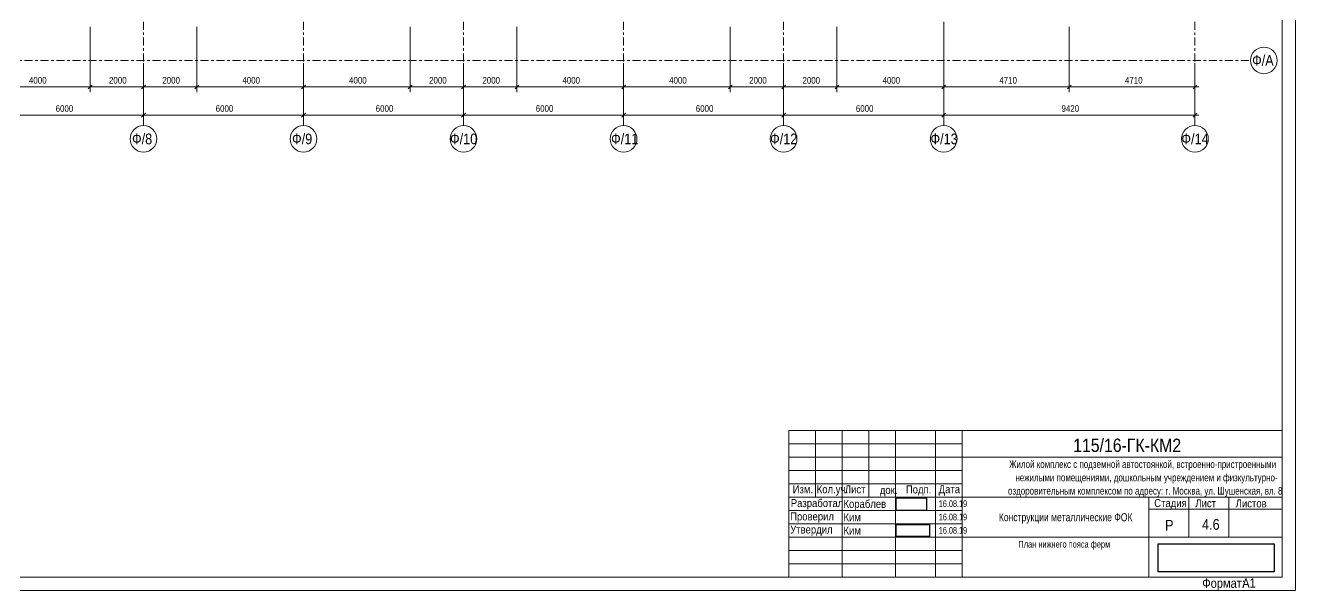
# Model space of a CAD drawing. Header units: millimetres. Extents: x -67 to 774, y -199 to 395.
# Drawn here: x 297.7 to 773.9, y -199 to 13.1 of the extents above; entities that cross this region are included whole.
import ezdxf

# ---------------------------------------------------------------- set-up
doc = ezdxf.new("R2010")
doc.units = ezdxf.units.MM
doc.linetypes.add('XKITLINE00', pattern=[0])
doc.linetypes.add('XKITLINE03', pattern=[6, 3, -1, 1, -1])
for name, color, linetype, lineweight in [('DrawingSheet', 5, 'Continuous', 0), ('OtherObjectType', 1, 'Continuous', 0), ('S-GRID', 1, 'Continuous', 0), ('Z-DIMENSIONS', 1, 'Continuous', 0)]:
    doc.layers.add(name, color=color, linetype=linetype, lineweight=lineweight)
doc.styles.add('GOST type A', font='ARIAL.TTF')
picture_1 = doc.add_image_def('image1.bmp', size_in_pixel=(866, 364))
picture_2 = doc.add_image_def('image2.bmp', size_in_pixel=(613, 222))
picture_3 = doc.add_image_def('image3.jpg', size_in_pixel=(784, 174))

msp = doc.modelspace()

# ---------------------------------------------------------------- linework, layer by layer
at = {"layer": 'DrawingSheet', "linetype": 'XKITLINE00', "lineweight": 0}
for p, q in [((773.93, -198.98), (773.93, 395.02)), ((768.93, -193.98), (768.93, 390.02)), ((-47.07, -193.98), (768.93, -193.98)), ((-67.07, -198.98), (773.93, -198.98))]:
    msp.add_line(p, q, dxfattribs=at)
at = {"layer": 'OtherObjectType', "linetype": 'XKITLINE00', "lineweight": 0}
for p, q in [((768.93, -138.98), (583.93, -138.98)), ((583.93, -193.98), (583.93, -138.98)), ((583.93, -138.98), (768.93, -138.98)), ((593.93, -138.98), (593.93, -163.98)), ((603.93, -138.98), (603.93, -193.98)), ((613.93, -138.98), (613.93, -163.98)), ((623.93, -138.98), (623.93, -193.98)), ((638.93, -138.98), (638.93, -193.98)), ((648.93, -138.98), (648.93, -193.98)), ((768.93, -138.98), (768.93, -193.98)), ((583.93, -143.98), (648.93, -143.98)), ((583.93, -148.98), (648.93, -148.98)), ((648.93, -148.98), (768.93, -148.98)), ((583.93, -153.98), (648.93, -153.98)), ((583.93, -158.98), (648.93, -158.98)), ((583.93, -163.98), (768.93, -163.98)), ((718.93, -163.98), (718.93, -193.98)), ((733.93, -163.98), (733.93, -178.98)), ((748.93, -163.98), (748.93, -178.98)), ((583.93, -168.98), (648.93, -168.98)), ((718.93, -168.48), (768.93, -168.48)), ((583.93, -173.98), (648.93, -173.98)), ((583.93, -178.98), (648.93, -178.98)), ((648.93, -178.98), (768.93, -178.98)), ((583.93, -183.98), (648.93, -183.98)), ((583.93, -188.98), (648.93, -188.98)), ((768.93, -193.98), (583.93, -193.98))]:
    msp.add_line(p, q, dxfattribs=at)
at = {"layer": 'S-GRID', "linetype": 'XKITLINE03', "lineweight": 0}
for p, q in [((402, -24.47), (402, 331.89)), ((522, -24.47), (522, 331.89)), ((642, -24.47), (642, 331.89)), ((736.2, -24.47), (736.2, 331.89)), ((342, -24.47), (342, 61)), ((462, -24.47), (462, 61)), ((582, -24.47), (582, 61)), ((-20.65, 0), (757.05, 0))]:
    msp.add_line(p, q, dxfattribs=at)
at = {"layer": 'S-GRID', "linetype": 'XKITLINE00', "lineweight": 0}
for centre in [(762.05, 0), (342, -29.47), (402, -29.47), (462, -29.47), (522, -29.47), (582, -29.47), (642, -29.47), (736.2, -29.47)]:
    msp.add_circle(centre, 5, dxfattribs=at)
at = {"layer": 'Z-DIMENSIONS', "linetype": 'XKITLINE00', "lineweight": 0}
for p, q in [((322, 12.6), (322, -11.97)), ((322, 12.6), (322, -11.97)), ((362, 12.6), (362, -11.97)), ((362, 12.6), (362, -11.97)), ((442, 12.6), (442, -11.97)), ((442, 12.6), (442, -11.97)), ((482, 12.6), (482, -11.97)), ((482, 12.6), (482, -11.97)), ((562, 12.6), (562, -11.97)), ((562, 12.6), (562, -11.97)), ((602, 12.6), (602, -11.97)), ((602, 12.6), (602, -11.97)), ((642, 12.68), (642, -11.97)), ((642, 12.68), (642, -11.97)), ((689.1, 12.6), (689.1, -11.97)), ((689.1, 12.6), (689.1, -11.97)), ((342, -1), (342, -22.56)), ((342, -1), (342, -11.97)), ((342, -1), (342, -11.97)), ((342, -1), (342, -22.56)), ((402, -1), (402, -11.97)), ((402, -1), (402, -22.56)), ((402, -1), (402, -11.97)), ((402, -1), (402, -22.56)), ((462, -1), (462, -11.97)), ((462, -1), (462, -11.97)), ((462, -1), (462, -22.56)), ((462, -1), (462, -22.56)), ((522, -1), (522, -11.97)), ((522, -1), (522, -11.97)), ((522, -1), (522, -22.56)), ((522, -1), (522, -22.56)), ((582, -1), (582, -11.97)), ((582, -1), (582, -11.97)), ((582, -1), (582, -22.56)), ((582, -1), (582, -22.56)), ((642, -1), (642, -22.56)), ((642, -1), (642, -22.56)), ((736.2, -1), (736.2, -11.97)), ((736.2, -1), (736.2, -22.56)), ((322.71, -9.26), (321.29, -10.68)), ((322.71, -9.26), (321.29, -10.68)), ((342.71, -9.26), (341.29, -10.68)), ((342.71, -9.26), (341.29, -10.68)), ((362.71, -9.26), (361.29, -10.68)), ((362.71, -9.26), (361.29, -10.68)), ((402.71, -9.26), (401.29, -10.68)), ((402.71, -9.26), (401.29, -10.68)), ((442.71, -9.26), (441.29, -10.68)), ((442.71, -9.26), (441.29, -10.68)), ((462.71, -9.26), (461.29, -10.68)), ((462.71, -9.26), (461.29, -10.68)), ((482.71, -9.26), (481.29, -10.68)), ((482.71, -9.26), (481.29, -10.68)), ((522.71, -9.26), (521.29, -10.68)), ((522.71, -9.26), (521.29, -10.68)), ((562.71, -9.26), (561.29, -10.68)), ((562.71, -9.26), (561.29, -10.68)), ((582.71, -9.26), (581.29, -10.68)), ((582.71, -9.26), (581.29, -10.68)), ((602.71, -9.26), (601.29, -10.68)), ((602.71, -9.26), (601.29, -10.68)), ((642.71, -9.26), (641.29, -10.68)), ((642.71, -9.26), (641.29, -10.68)), ((689.81, -9.26), (688.39, -10.68)), ((689.81, -9.26), (688.39, -10.68)), ((736.91, -9.26), (735.49, -10.68)), ((282, -9.97), (322, -9.97)), ((322, -9.97), (320.5, -9.97)), ((322, -9.97), (323.5, -9.97)), ((322, -9.97), (342, -9.97)), ((342, -9.97), (340.5, -9.97)), ((342, -9.97), (343.5, -9.97)), ((342, -9.97), (362, -9.97)), ((362, -9.97), (360.5, -9.97)), ((362, -9.97), (402, -9.97)), ((362, -9.97), (363.5, -9.97)), ((402, -9.97), (400.5, -9.97)), ((402, -9.97), (403.5, -9.97)), ((402, -9.97), (442, -9.97)), ((442, -9.97), (440.5, -9.97)), ((442, -9.97), (443.5, -9.97)), ((442, -9.97), (462, -9.97)), ((462, -9.97), (460.5, -9.97)), ((462, -9.97), (463.5, -9.97)), ((462, -9.97), (482, -9.97)), ((482, -9.97), (480.5, -9.97)), ((482, -9.97), (483.5, -9.97)), ((482, -9.97), (522, -9.97)), ((522, -9.97), (520.5, -9.97)), ((522, -9.97), (523.5, -9.97)), ((522, -9.97), (562, -9.97)), ((562, -9.97), (560.5, -9.97)), ((562, -9.97), (563.5, -9.97)), ((562, -9.97), (582, -9.97)), ((582, -9.97), (580.5, -9.97)), ((582, -9.97), (583.5, -9.97)), ((582, -9.97), (602, -9.97)), ((602, -9.97), (600.5, -9.97)), ((602, -9.97), (603.5, -9.97)), ((602, -9.97), (642, -9.97)), ((642, -9.97), (640.5, -9.97)), ((642, -9.97), (643.5, -9.97)), ((642, -9.97), (689.1, -9.97)), ((689.1, -9.97), (687.6, -9.97)), ((689.1, -9.97), (690.6, -9.97)), ((689.1, -9.97), (736.2, -9.97)), ((736.2, -9.97), (737.7, -9.97)), ((282, -20.56), (342, -20.56)), ((342, -20.56), (340.5, -20.56)), ((342.71, -19.86), (341.29, -21.27)), ((342.71, -19.86), (341.29, -21.27)), ((342, -20.56), (402, -20.56)), ((342, -20.56), (343.5, -20.56)), ((402, -20.56), (400.5, -20.56)), ((402.71, -19.86), (401.29, -21.27)), ((402.71, -19.86), (401.29, -21.27)), ((402, -20.56), (403.5, -20.56)), ((402, -20.56), (462, -20.56)), ((462, -20.56), (460.5, -20.56)), ((462.71, -19.86), (461.29, -21.27)), ((462.71, -19.86), (461.29, -21.27)), ((462, -20.56), (463.5, -20.56)), ((462, -20.56), (522, -20.56)), ((522, -20.56), (520.5, -20.56)), ((522.71, -19.86), (521.29, -21.27)), ((522.71, -19.86), (521.29, -21.27)), ((522, -20.56), (523.5, -20.56)), ((522, -20.56), (582, -20.56)), ((582, -20.56), (580.5, -20.56)), ((582.71, -19.86), (581.29, -21.27)), ((582.71, -19.86), (581.29, -21.27)), ((582, -20.56), (583.5, -20.56)), ((582, -20.56), (642, -20.56)), ((642, -20.56), (640.5, -20.56)), ((642.71, -19.86), (641.29, -21.27)), ((642.71, -19.86), (641.29, -21.27)), ((642, -20.56), (643.5, -20.56)), ((642, -20.56), (736.2, -20.56)), ((736.91, -19.86), (735.49, -21.27)), ((736.2, -20.56), (737.7, -20.56))]:
    msp.add_line(p, q, dxfattribs=at)
at = {"layer": 'Z-DIMENSIONS'}
for p in [(322, -9.97), (322, -9.97), (342, -9.97), (342, -9.97), (362, -9.97), (362, -9.97), (402, -9.97), (402, -9.97), (442, -9.97), (442, -9.97), (462, -9.97), (462, -9.97), (482, -9.97), (482, -9.97), (522, -9.97), (522, -9.97), (562, -9.97), (562, -9.97), (582, -9.97), (582, -9.97), (602, -9.97), (602, -9.97), (642, -9.97), (642, -9.97), (689.1, -9.97), (689.1, -9.97), (736.2, -9.97), (342, -20.56), (342, -20.56), (402, -20.56), (402, -20.56), (462, -20.56), (462, -20.56), (522, -20.56), (522, -20.56), (582, -20.56), (582, -20.56), (642, -20.56), (642, -20.56), (736.2, -20.56)]:
    msp.add_point(p, dxfattribs=at)

# ---------------------------------------------------------------- texts
at = {"layer": 'OtherObjectType', "style": 'GOST type A'}
for s, height, width, p in [('115/16-ГК-КМ2', 5, 0.85, (690.54, -146.98)), ('Жилой комплекс с подземной автостоянкой, встроенно-пристроенными', 2.8, 0.765, (666.53, -152.98)), ('нежилыми помещениями, дошкольным учреждением и физкультурно-', 2.8, 0.765, (668.87, -157.98)), ('Изм.', 3, 0.85, (585.4, -162.5)), ('Кол.уч.', 3, 0.85, (594.4, -162.48)), ('Лист', 3, 0.85, (604.95, -162.53)), ('док.', 3, 0.85, (618.06, -162.78)), ('Подп.', 3, 0.85, (627.82, -162.55)), ('Дата', 3, 0.85, (640.13, -162.47)), ('оздоровительным комплексом по адресу: г. Москва, ул. Шушенская, вл. 8', 2.8, 0.765, (666.12, -162.98)), ('Разработал', 3, 0.85, (584.68, -167.67)), ('Кораблев', 3, 0.85, (604.43, -167.98)), ('16.08.19', 2.5, 0.782, (640.16, -167.66)), ('Стадия', 3, 0.85, (720.93, -167.66)), ('Лист', 3, 0.85, (736.35, -167.74)), ('Листов', 3, 0.85, (751.47, -167.79)), ('Проверил', 3, 0.85, (584.43, -172.67)), ('Ким', 3, 0.85, (604.43, -172.98)), ('16.08.19', 2.5, 0.782, (640.16, -172.66)), ('Конструкции металлические ФОК', 3, 0.765, (662.69, -172.98)), ('Утвердил', 3, 0.85, (584.45, -177.6)), ('Ким', 3, 0.85, (604.43, -177.98)), ('16.08.19', 2.5, 0.782, (640.16, -177.66)), ('Р', 4, 0.85, (724.98, -176.48)), ('4.6', 4, 0.85, (738.86, -176.19)), ('План нижнего пояса ферм', 2.5, 0.765, (670.02, -182.87)), ('Формат:', 3.5, 0.85, (738.93, -197.98)), ('A1', 3.5, 0.85, (753.93, -197.98))]:
    msp.add_text(s, height=height, dxfattribs=dict(at, width=width)).set_placement(p)
at = {"layer": 'S-GRID', "style": 'GOST type A', "width": 0.85}
for s, p in [('Ф/А', (757.62, -2)), ('Ф/8', (337.7, -31.47)), ('Ф/9', (397.7, -31.47)), ('Ф/10', (456.92, -31.47)), ('Ф/11', (517.31, -31.47)), ('Ф/12', (576.92, -31.47)), ('Ф/13', (637.05, -31.47)), ('Ф/14', (731.12, -31.47))]:
    msp.add_text(s, height=4, dxfattribs=at).set_placement(p)
at = {"layer": 'Z-DIMENSIONS', "style": 'GOST type A', "width": 0.85}
for s, p in [('4000', (299.07, -8.72)), ('2000', (329.07, -8.72)), ('2000', (349.07, -8.72)), ('4000', (379.07, -8.72)), ('4000', (419.07, -8.72)), ('2000', (449.07, -8.72)), ('2000', (469.07, -8.72)), ('4000', (499.07, -8.72)), ('4000', (539.07, -8.72)), ('2000', (569.07, -8.72)), ('2000', (589.07, -8.72)), ('4000', (619.07, -8.72)), ('4710', (662.86, -8.72)), ('4710', (709.96, -8.72)), ('6000', (309.07, -19.31)), ('6000', (369.07, -19.31)), ('6000', (429.07, -19.31)), ('6000', (489.07, -19.31)), ('6000', (549.07, -19.31)), ('6000', (609.07, -19.31)), ('9420', (686.17, -19.31))]:
    msp.add_text(s, height=2.5, dxfattribs=at).set_placement(p)

# ---------------------------------------------------------------- pictures from other files: only their frames are drawn
image = msp.add_image(picture_1, insert=(624.18, -168.92), size_in_units=(11.35, 4.77))
image = msp.add_image(picture_2, insert=(624.19, -178.66), size_in_units=(12.43, 4.5))
image = msp.add_image(picture_3, insert=(722.43, -191.98), size_in_units=(43.5, 10.5))

doc.saveas('drawing.dxf')
